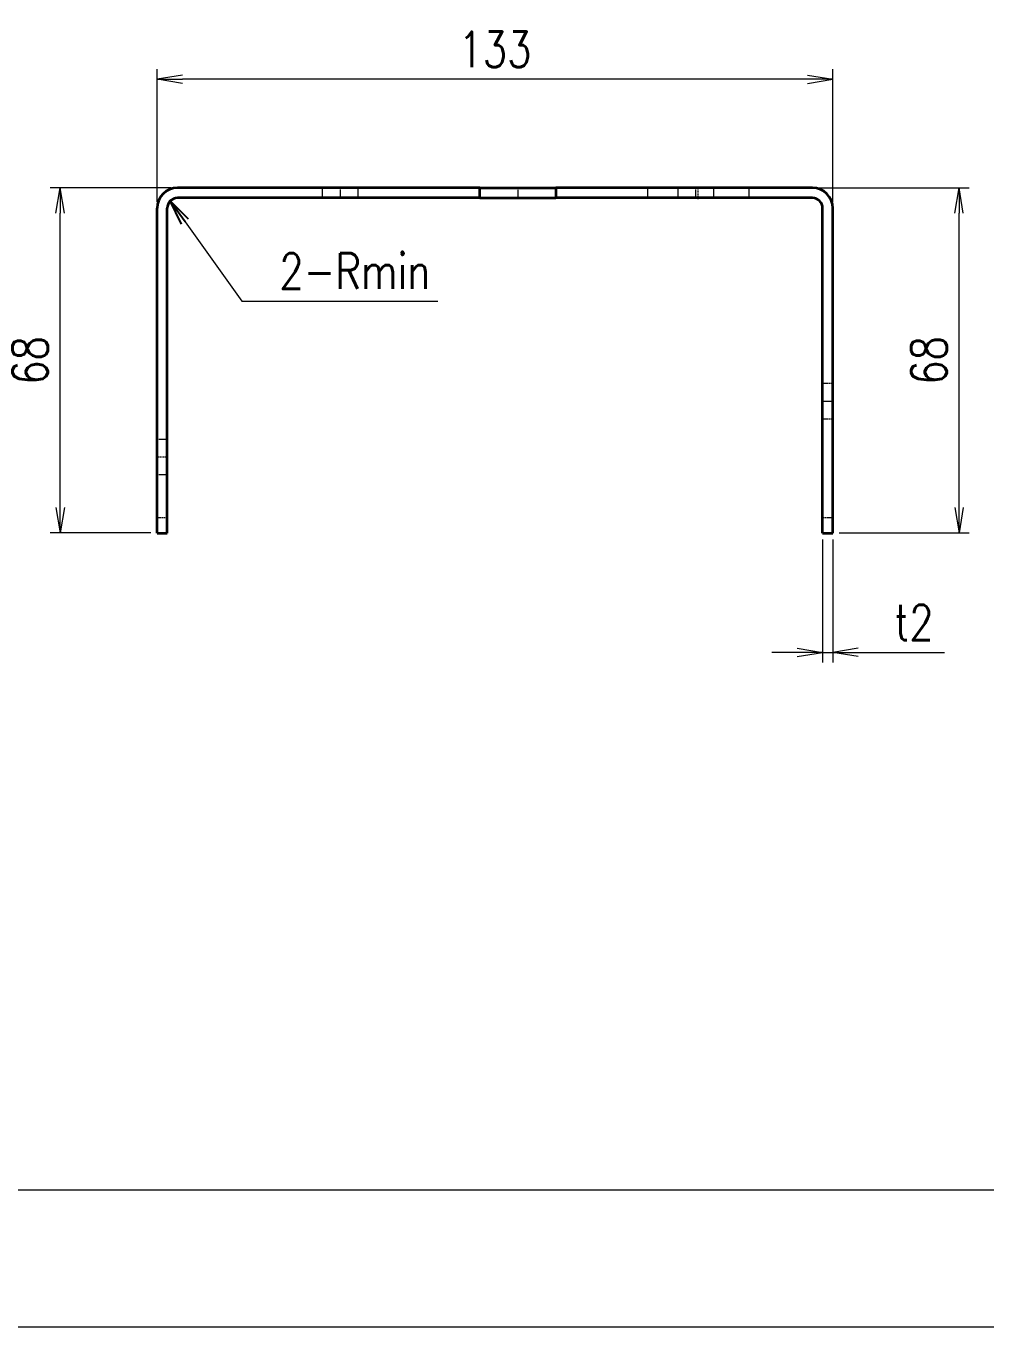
# Model space of a CAD drawing. Header units: millimetres. Extents: x 1333 to 359964, y -52803 to -5704.
# Drawn here: x 160995 to 161184, y -26401.6 to -26145.3 of the extents above; entities that cross this region are included whole.
import ezdxf

# ---------------------------------------------------------------- set-up
doc = ezdxf.new("R2010")
doc.units = ezdxf.units.MM
doc.header["$LTSCALE"] = 0.5
for name, pattern in [('AM_ISO02W050x2', [3.75, 3, -0.75]), ('AM_ISO08W050x2', [9, 6, -0.75, 1.5, -0.75]), ('DASHDOT', [18.5, 12, -3, 0.5, -3]), ('DASHED', [15, 12, -3])]:
    doc.linetypes.add(name, pattern=pattern)
for name, color, linetype, lineweight in [('中心线', 2, 'AM_ISO08W050x2', 18), ('图框', 7, 'Continuous', 18), ('标注线', 3, 'Continuous', 18), ('粗实线', 7, 'Continuous', 35), ('虚线', 1, 'AM_ISO02W050x2', 18)]:
    doc.layers.add(name, color=color, linetype=linetype, lineweight=lineweight)
doc.layers.add('打印-禁用', color=7, linetype='Continuous', lineweight=15, plot=False)
doc.styles.add('DIM', font='romans.shx', dxfattribs={"width": 0.8, "bigfont": 'bigfont.shx'})
doc.dimstyles.new('DEH 1-2$0', dxfattribs={"dimscale": 2, "dimtxt": 3.5, "dimasz": 2.5, "dimexe": 1, "dimexo": 0.625, "dimgap": 1.2, "dimtad": 1, "dimdsep": 46, "dimtxsty": 'DIM', "dimblk": 'OPEN', "dimcen": 0, "dimclrd": 8, "dimclre": 8, "dimclrt": 2, "dimazin": 2, "dimtfac": 0.5, "dimtmove": 0, "dimatfit": 3, "dimldrblk": 'OPEN', "dimfxl": 0, "dimtolj": 2, "dimlwd": 13, "dimlwe": 13, "dimarcsym": 0})
doc.dimstyles.new('DEH 1-2$7', dxfattribs={"dimscale": 2, "dimtxt": 3.5, "dimasz": 2.5, "dimexe": 1, "dimexo": 0.625, "dimgap": 1.2, "dimtad": 1, "dimdsep": 46, "dimtxsty": 'DIM', "dimblk": 'OPEN', "dimcen": 0, "dimclrd": 8, "dimclre": 8, "dimclrt": 2, "dimazin": 2, "dimtfac": 0.5, "dimtmove": 0, "dimatfit": 3, "dimldrblk": 'OPEN', "dimfxl": 0, "dimtolj": 2, "dimlwd": 13, "dimlwe": 13, "dimarcsym": 0})

# ---------------------------------------------------------------- blocks, each defined once
blk = doc.blocks.new('GZDEH零件A3图框V01版')
at = {"layer": '图框', "linetype": 'Continuous'}
blk.add_line((2882.49, -1832.96), (3272.49, -1832.96), dxfattribs=at)
at = {"layer": '打印-禁用', "linetype": 'Continuous'}
blk.add_line((2857.49, -1846.46), (3277.49, -1846.46), dxfattribs=at)
blk = doc.blocks.new('DEH A3')
at = {"layer": '图框'}
blk.add_blockref('GZDEH零件A3图框V01版', (-2857.49, 1846.46), dxfattribs=at)
blk = doc.blocks.new('_Open')
at = {"color": 0, "linetype": 'ByBlock', "lineweight": -2}
for p, q in [((-1, 0.167), (0, 0)), ((-1, -0.167), (0, 0)), ((0, 0), (-1, 0))]:
    blk.add_line(p, q, dxfattribs=at)
blk = doc.blocks.new('*D53')
at = {"layer": 'Defpoints', "color": 0, "transparency": 16777216}
for p in [(161151.84, -26245.13), (161153.84, -26245.13), (161153.84, -26268.65)]:
    blk.add_point(p, dxfattribs=at)
at = {"layer": '标注线', "color": 8, "lineweight": 13, "transparency": 16777216}
for p, q in [((161151.84, -26246.38), (161151.84, -26270.65)), ((161153.84, -26246.38), (161153.84, -26270.65)), ((161146.84, -26268.65), (161141.84, -26268.65)), ((161151.84, -26268.65), (161153.84, -26268.65)), ((161158.84, -26268.65), (161175.84, -26268.65))]:
    blk.add_line(p, q, dxfattribs=at)
at = {"layer": '标注线', "color": 8, "lineweight": 13, "transparency": 16777216, "xscale": 5, "yscale": 5, "zscale": 5}
blk.add_blockref('_Open', (161151.84, -26268.65), dxfattribs=at)
at = {"layer": '标注线', "color": 8, "lineweight": 13, "transparency": 16777216, "xscale": 5, "yscale": 5, "zscale": 5, "rotation": 180}
blk.add_blockref('_Open', (161153.84, -26268.65), dxfattribs=at)
at = {"layer": '标注线', "color": 2, "transparency": 16777216, "insert": (161169.84, -26262.75), "char_height": 7, "attachment_point": 5, "style": 'DIM'}
blk.add_mtext('\\A2;t2', dxfattribs=at)
blk = doc.blocks.new('*D54')
at = {"layer": 'Defpoints', "color": 0, "transparency": 16777216}
for p in [(161149.84, -26177.13), (161178.69, -26177.13), (161153.84, -26245.13)]:
    blk.add_point(p, dxfattribs=at)
at = {"layer": '标注线', "color": 8, "lineweight": 13, "transparency": 16777216}
for p, q in [((161151.09, -26177.13), (161180.69, -26177.13)), ((161178.69, -26240.13), (161178.69, -26182.13)), ((161155.09, -26245.13), (161180.69, -26245.13))]:
    blk.add_line(p, q, dxfattribs=at)
at = {"layer": '标注线', "color": 8, "lineweight": 13, "transparency": 16777216, "xscale": 5, "yscale": 5, "zscale": 5}
for p, rotation in [((161178.69, -26177.13), 90), ((161178.69, -26245.13), 270)]:
    blk.add_blockref('_Open', p, dxfattribs=dict(at, rotation=rotation))
at = {"layer": '标注线', "color": 2, "transparency": 16777216, "insert": (161172.79, -26211.13), "char_height": 7, "attachment_point": 5, "rotation": 90, "style": 'DIM'}
blk.add_mtext('\\A2;68', dxfattribs=at)
blk = doc.blocks.new('*D55')
at = {"layer": 'Defpoints', "color": 0, "transparency": 16777216}
for p in [(161001.75, -26177.13), (161024.84, -26177.13), (161020.84, -26245.13)]:
    blk.add_point(p, dxfattribs=at)
at = {"layer": '标注线', "color": 8, "lineweight": 13, "transparency": 16777216}
for p, q in [((161023.59, -26177.13), (160999.75, -26177.13)), ((161001.75, -26240.13), (161001.75, -26182.13)), ((161019.59, -26245.13), (160999.75, -26245.13))]:
    blk.add_line(p, q, dxfattribs=at)
at = {"layer": '标注线', "color": 8, "lineweight": 13, "transparency": 16777216, "xscale": 5, "yscale": 5, "zscale": 5}
for p, rotation in [((161001.75, -26177.13), 90), ((161001.75, -26245.13), 270)]:
    blk.add_blockref('_Open', p, dxfattribs=dict(at, rotation=rotation))
at = {"layer": '标注线', "color": 2, "transparency": 16777216, "insert": (160995.85, -26211.13), "char_height": 7, "attachment_point": 5, "rotation": 90, "style": 'DIM'}
blk.add_mtext('\\A2;68', dxfattribs=at)
blk = doc.blocks.new('*D58')
at = {"layer": 'Defpoints', "color": 0, "transparency": 16777216}
for p in [(161020.84, -26155.74), (161020.84, -26181.13), (161153.84, -26181.13)]:
    blk.add_point(p, dxfattribs=at)
at = {"layer": '标注线', "color": 8, "lineweight": 13, "transparency": 16777216}
for p, q in [((161020.84, -26179.88), (161020.84, -26153.74)), ((161153.84, -26179.88), (161153.84, -26153.74)), ((161148.84, -26155.74), (161025.84, -26155.74))]:
    blk.add_line(p, q, dxfattribs=at)
at = {"layer": '标注线', "color": 8, "lineweight": 13, "transparency": 16777216, "xscale": 5, "yscale": 5, "zscale": 5, "rotation": 180}
blk.add_blockref('_Open', (161020.84, -26155.74), dxfattribs=at)
at = {"layer": '标注线', "color": 8, "lineweight": 13, "transparency": 16777216, "xscale": 5, "yscale": 5, "zscale": 5}
blk.add_blockref('_Open', (161153.84, -26155.74), dxfattribs=at)
at = {"layer": '标注线', "color": 2, "transparency": 16777216, "insert": (161087.34, -26149.84), "char_height": 7, "attachment_point": 5, "style": 'DIM'}
blk.add_mtext('\\A2;133', dxfattribs=at)

msp = doc.modelspace()

# ---------------------------------------------------------------- linework, layer by layer
at = {"layer": '中心线', "linetype": 'DASHDOT', "lineweight": 13, "ltscale": 0.060015}
for p, q in [((161056.835, -26176.931), (161056.835, -26179.332)), ((161091.835, -26176.931), (161091.835, -26179.332)), ((161126.835, -26176.931), (161126.835, -26179.332))]:
    msp.add_line(p, q, dxfattribs=at)
at = {"layer": '中心线', "linetype": 'DASHDOT', "lineweight": 13, "ltscale": 0.06}
for p, q in [((161127.335, -26179.331), (161127.335, -26176.931)), ((161151.635, -26219.131), (161154.035, -26219.131)), ((161020.635, -26230.131), (161023.035, -26230.131))]:
    msp.add_line(p, q, dxfattribs=at)
at = {"layer": '标注线'}
msp.add_line((160574.502, -26401.55), (179981.94, -26401.55), dxfattribs=at)
at = {"layer": '粗实线', "lineweight": 35}
for p, q in [((161084.335, -26177.131), (161024.835, -26177.131)), ((161149.835, -26177.131), (161099.335, -26177.131)), ((161084.335, -26179.131), (161024.835, -26179.131)), ((161149.835, -26179.131), (161099.335, -26179.131)), ((161020.835, -26245.131), (161020.835, -26181.131)), ((161022.835, -26245.131), (161022.835, -26181.131)), ((161151.835, -26245.131), (161151.835, -26181.131)), ((161153.835, -26245.131), (161153.835, -26181.131))]:
    msp.add_line(p, q, dxfattribs=at)
at = {"layer": '粗实线', "lineweight": 35, "ltscale": 0.05}
for p, q in [((161084.335, -26179.131), (161084.335, -26177.131)), ((161099.335, -26177.131), (161099.335, -26179.131)), ((161020.835, -26245.131), (161022.835, -26245.131)), ((161151.835, -26245.131), (161153.835, -26245.131))]:
    msp.add_line(p, q, dxfattribs=at)
at = {"layer": '粗实线', "lineweight": 35, "ltscale": 0.1875}
for p, q in [((161084.335, -26177.131), (161091.835, -26177.131)), ((161091.835, -26177.131), (161099.335, -26177.131)), ((161084.335, -26179.131), (161091.835, -26179.131)), ((161091.835, -26179.131), (161099.335, -26179.131))]:
    msp.add_line(p, q, dxfattribs=at)
at = {"layer": '粗实线', "lineweight": 35}
for centre, radius, start, end in [((161024.835, -26181.131), 4, 90, 180), ((161149.835, -26181.131), 4, 0, 90), ((161024.835, -26181.131), 2, 90, 180), ((161149.835, -26181.131), 2, 0, 90)]:
    msp.add_arc(centre, radius, start, end, dxfattribs=at)
at = {"layer": '虚线', "linetype": 'DASHED', "lineweight": 13, "ltscale": 0.05}
for p, q in [((161053.335, -26177.131), (161053.335, -26179.131)), ((161060.335, -26177.131), (161060.335, -26179.131)), ((161117.335, -26177.131), (161117.335, -26179.131)), ((161123.335, -26177.131), (161123.335, -26179.131)), ((161130.335, -26177.131), (161130.335, -26179.131)), ((161137.335, -26177.131), (161137.335, -26179.131)), ((161151.835, -26215.631), (161153.835, -26215.631)), ((161151.835, -26222.631), (161153.835, -26222.631)), ((161020.835, -26226.631), (161022.835, -26226.631)), ((161020.835, -26233.631), (161022.835, -26233.631)), ((161022.835, -26242.131), (161020.835, -26242.131)), ((161153.835, -26242.131), (161151.835, -26242.131))]:
    msp.add_line(p, q, dxfattribs=at)

# ---------------------------------------------------------------- block references
at = {"layer": '图框', "xscale": 2, "yscale": 2, "zscale": 2}
msp.add_blockref('DEH A3', (160729.663, -26401.55), dxfattribs=at)

# ---------------------------------------------------------------- texts
at = {"layer": '标注线', "color": 2, "insert": (161044.887, -26197.029), "char_height": 7, "attachment_point": 7, "style": 'DIM'}
msp.add_mtext('\\A2;2-Rmin', dxfattribs=at)

# ---------------------------------------------------------------- dimensions: what is measured, and where the dimension line sits
at = {"layer": '标注线'}
dim = msp.add_linear_dim(base=(161020.835, -26155.745), p1=(161153.835, -26181.131), p2=(161020.835, -26181.131), dimstyle='DEH 1-2$0', dxfattribs=at)
dim.commit()
dim.dimension.update_dxf_attribs({"geometry": '*D58', "text_midpoint": (161087.335, -26149.845)})
for base, p1, p2, picture, middle in [((161001.746, -26177.131), (161020.835, -26245.131), (161024.835, -26177.131), '*D55', (160995.846, -26211.131)), ((161178.694, -26177.131), (161153.835, -26245.131), (161149.835, -26177.131), '*D54', (161172.794, -26211.131))]:
    dim = msp.add_linear_dim(base=base, p1=p1, p2=p2, angle=90, dimstyle='DEH 1-2$0', dxfattribs=at)
    dim.commit()
    dim.dimension.update_dxf_attribs({"geometry": picture, "text_midpoint": middle})
dim = msp.add_linear_dim(base=(161153.835, -26268.653), p1=(161151.835, -26245.131), p2=(161153.835, -26245.131), text='t<>', dimstyle='DEH 1-2$0', dxfattribs=at)
dim.commit()
dim.dimension.update_dxf_attribs({"geometry": '*D53', "text_midpoint": (161169.835, -26262.753)})

# ---------------------------------------------------------------- leaders
at = {"layer": '标注线', "annotation_type": 0, "has_hookline": 1, "hookline_direction": 0, "text_width": 31.2}
msp.add_leader([(161023.421, -26179.717), (161037.487, -26199.429), (161042.487, -26199.429)], dimstyle='DEH 1-2$7', override={"dimgap": 1.2, "dimtad": 1}, dxfattribs=at)

doc.saveas('drawing.dxf')
